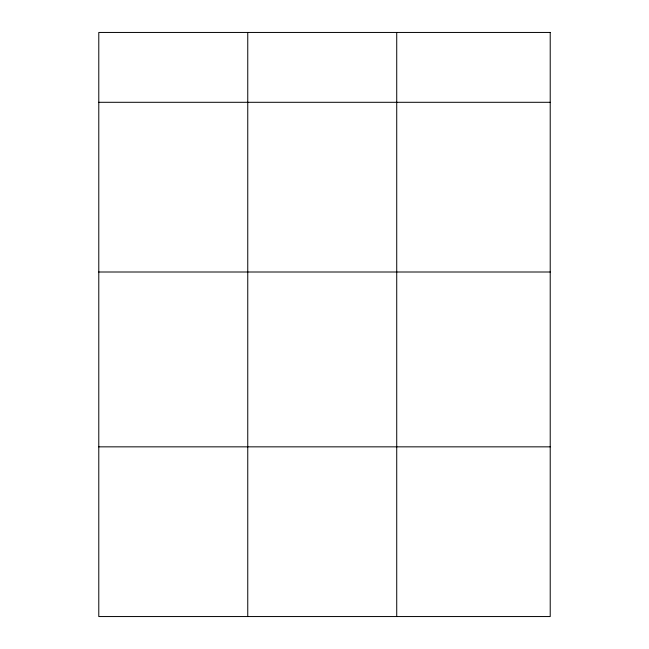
<?xml version="1.0" encoding="UTF-8"?>
<svg xmlns="http://www.w3.org/2000/svg" width="649" height="649" viewBox="0 0 649 649"><rect width="100%" height="100%" fill="white"/><g stroke="black" fill="none" stroke-linecap="round" stroke-linejoin="round"><path stroke-width="0.97" d="M98.786 102.299L550.214 102.299M98.786 272.004L550.214 272.004M98.786 446.845L550.214 446.845M396.726 32.45L396.726 616.55M247.756 32.45L247.756 616.55M550.214 32.45L98.786 32.45L98.786 616.55L550.214 616.55L550.214 32.45"/></g></svg>
